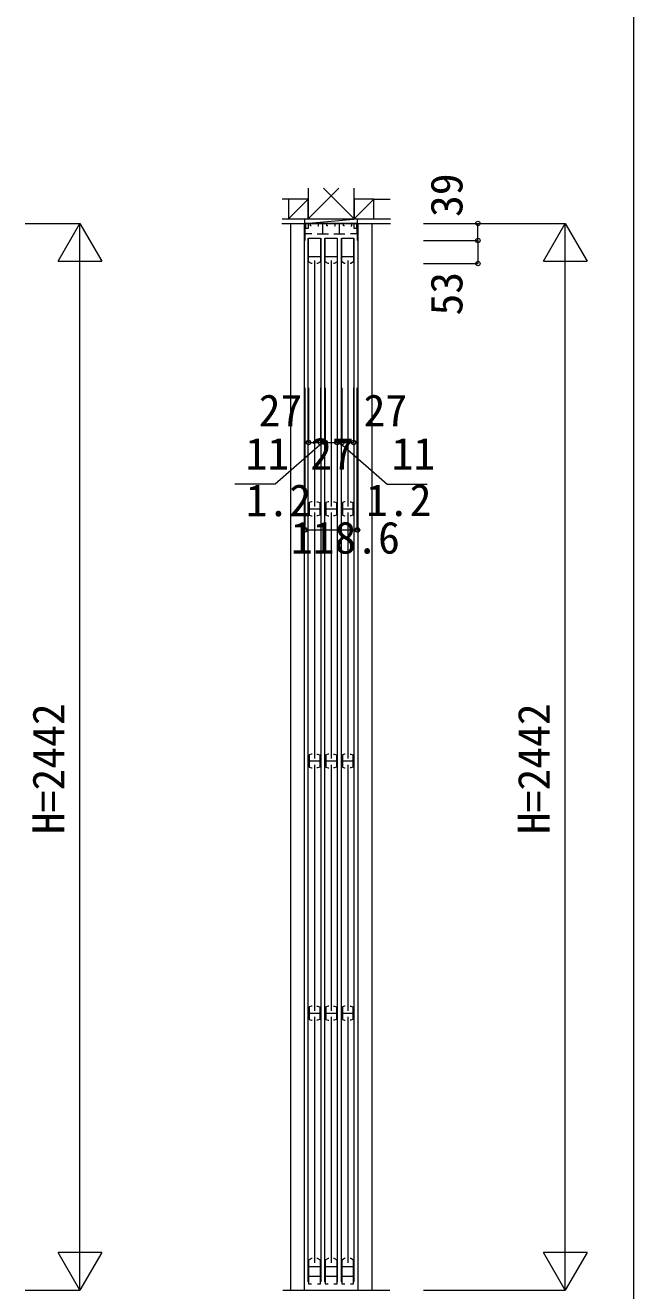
# Model space of a CAD drawing. Units: millimetres, scale not verified. Extents: x -21025 to 6475, y -14850 to 5150.
# Drawn here: x -13418 to -12025, y -6052 to -3156 of the extents above; entities that cross this region are included whole.
import ezdxf
from ezdxf.enums import TextEntityAlignment as Align

# ---------------------------------------------------------------- set-up
doc = ezdxf.new("R2010")
doc.units = ezdxf.units.MM
doc.header["$LTSCALE"] = 50
for name, color, linetype, lineweight in [('0-1_YKK_F1', 7, 'Continuous', 9), ('0-2_YKK_N1', 2, 'Continuous', 9), ('0-3_YKK_Z1', 7, 'Continuous', 9), ('0-6_YKK_C1', 4, 'Continuous', 9)]:
    doc.layers.add(name, color=color, linetype=linetype, lineweight=lineweight)
doc.styles.add('ＭＳ ゴシック', font='')
doc.styles.get('ＭＳ ゴシック').set_extended_font_data('MS Gothic')

msp = doc.modelspace()

# ---------------------------------------------------------------- linework, layer by layer
at = {"layer": '0-1_YKK_F1'}
msp.add_line((-12025, -14850), (-12025, 4650), dxfattribs=at)
at = {"layer": '0-2_YKK_N1'}
for p, q in [((-13417.72, -3609.5), (-13292.72, -3609.5)), ((-13292.72, -6051.5), (-13292.72, -3609.5)), ((-12506.5, -3609.5), (-12181.5, -3609.5)), ((-12381.5, -3648.5), (-12381.5, -3609.5)), ((-12506.5, -3648.5), (-12381.5, -3648.5)), ((-12381.5, -3648.5), (-12381.5, -3701.5)), ((-13342.72, -3696.1), (-13242.72, -3696.1)), ((-12506.5, -3701.5), (-12381.5, -3701.5)), ((-12231.5, -3696.1), (-12131.5, -3696.1)), ((-12778.19, -4311.05), (-12778.19, -3986.05)), ((-12776.99, -4311.05), (-12776.99, -3986.05)), ((-12769.19, -3986.05), (-12769.19, -4111.55)), ((-12742.19, -3986.05), (-12742.19, -4111.55)), ((-12731.19, -3986.05), (-12731.19, -4111.55)), ((-12704.19, -3986.05), (-12704.19, -4111.55)), ((-12693.19, -3986.05), (-12693.19, -4111.55)), ((-12666.19, -3986.05), (-12666.19, -4111.55)), ((-12658.39, -4311.05), (-12658.39, -3986.05)), ((-12657.19, -4311.05), (-12657.19, -3986.05)), ((-12736.69, -4111.05), (-12845.87, -4206.07)), ((-12769.19, -4111.05), (-12742.19, -4111.05)), ((-12742.19, -4111.05), (-12731.19, -4111.05)), ((-12731.19, -4111.05), (-12704.19, -4111.05)), ((-12704.19, -4111.05), (-12693.19, -4111.05)), ((-12698.69, -4111.05), (-12589.51, -4206.07)), ((-12693.19, -4111.05), (-12666.19, -4111.05)), ((-12845.87, -4206.07), (-12937.72, -4206.07)), ((-12589.51, -4206.07), (-12497.67, -4206.07)), ((-12776.99, -4311.05), (-12778.19, -4311.05)), ((-12776.99, -4311.05), (-12658.39, -4311.05)), ((-12658.39, -4311.05), (-12657.19, -4311.05)), ((-13242.72, -5964.9), (-13342.72, -5964.9)), ((-12131.5, -5964.9), (-12231.5, -5964.9)), ((-13417.72, -6051.5), (-13292.72, -6051.5))]:
    msp.add_line(p, q, dxfattribs=at)
for points in [[(-13342.72, -3696.1), (-13292.72, -3609.5), (-13242.72, -3696.1)], [(-12506.5, -6051.5), (-12181.5, -6051.5), (-12181.5, -3609.5)], [(-12231.5, -3696.1), (-12181.5, -3609.5), (-12131.5, -3696.1)], [(-13242.72, -5964.9), (-13292.72, -6051.5), (-13342.72, -5964.9)], [(-12131.5, -5964.9), (-12181.5, -6051.5), (-12231.5, -5964.9)]]:
    msp.add_lwpolyline(points, dxfattribs=at)
for centre in [(-12381.5, -3609.5), (-12381.5, -3648.5), (-12381.5, -3701.5), (-12769.19, -4111.05), (-12742.19, -4111.05), (-12731.19, -4111.05), (-12704.19, -4111.05), (-12693.19, -4111.05), (-12666.19, -4111.05), (-12778.19, -4311.05), (-12776.99, -4311.05), (-12658.39, -4311.05), (-12657.19, -4311.05)]:
    msp.add_circle(centre, 5, dxfattribs=at)
at = {"layer": '0-3_YKK_Z1'}
for p, q in [((-12700.19, -3529), (-12770.19, -3599)), ((-12770.19, -3529), (-12770.19, -3599)), ((-12735.19, -3529), (-12665.19, -3599)), ((-12665.19, -3599), (-12665.19, -3529)), ((-12815.19, -3554), (-12829.81, -3554)), ((-12815.19, -3599), (-12770.19, -3554)), ((-12815.19, -3554), (-12815.19, -3599)), ((-12770.19, -3554), (-12815.19, -3554)), ((-12770.19, -3599), (-12770.19, -3554)), ((-12665.19, -3599), (-12620.19, -3554)), ((-12665.19, -3554), (-12665.19, -3599)), ((-12620.19, -3554), (-12665.19, -3554)), ((-12620.19, -3554), (-12582.25, -3554)), ((-12620.19, -3599), (-12620.19, -3554)), ((-12815.19, -3599), (-12800.98, -3584.79)), ((-12665.19, -3599), (-12650.77, -3584.58)), ((-12830.68, -3609.5), (-12581.5, -3609.5)), ((-12829.81, -3599), (-12581.86, -3599)), ((-12815.19, -3599), (-12770.19, -3599)), ((-12810.69, -3609.5), (-12810.69, -6051.5)), ((-12779.19, -3609.5), (-12779.19, -6051.5)), ((-12778.19, -3609.5), (-12657.19, -3599)), ((-12778.19, -3609.5), (-12778.19, -3599)), ((-12770.19, -3599), (-12665.19, -3599)), ((-12665.19, -3599), (-12620.19, -3599)), ((-12657.19, -3609.5), (-12657.19, -3599)), ((-12656.19, -3609.5), (-12656.19, -6051.5)), ((-12624.69, -3609.5), (-12624.69, -6051.5)), ((-12828.32, -6051.5), (-12583.25, -6051.5))]:
    msp.add_line(p, q, dxfattribs=at)
at = {"layer": '0-6_YKK_C1'}
for p, q in [((-12778.19, -3609.5), (-12778.19, -3648.5)), ((-12657.19, -3609.5), (-12778.19, -3609.5)), ((-12776.69, -3620), (-12769.49, -3620)), ((-12776.69, -3633.3), (-12776.69, -3620)), ((-12776.19, -3610.8), (-12776.19, -3620)), ((-12769.49, -3620), (-12769.49, -3609.5)), ((-12765.09, -3614.8), (-12765.09, -3609.5)), ((-12763.09, -3614.8), (-12765.09, -3614.8)), ((-12748.29, -3614.8), (-12746.29, -3614.8)), ((-12746.29, -3614.8), (-12746.29, -3609.5)), ((-12736.69, -3633.3), (-12736.69, -3609.5)), ((-12727.09, -3614.8), (-12727.09, -3609.5)), ((-12725.09, -3614.8), (-12727.09, -3614.8)), ((-12710.29, -3614.8), (-12708.29, -3614.8)), ((-12708.29, -3614.8), (-12708.29, -3609.5)), ((-12698.69, -3633.3), (-12698.69, -3609.5)), ((-12689.09, -3614.8), (-12689.09, -3609.5)), ((-12687.09, -3614.8), (-12689.09, -3614.8)), ((-12672.29, -3614.8), (-12670.29, -3614.8)), ((-12670.29, -3614.8), (-12670.29, -3609.5)), ((-12665.89, -3609.5), (-12665.89, -3620)), ((-12665.89, -3620), (-12658.69, -3620)), ((-12659.19, -3610.8), (-12659.19, -3620)), ((-12658.69, -3620), (-12658.69, -3633.3)), ((-12657.19, -3648.5), (-12657.19, -3609.5)), ((-12761.89, -3633.3), (-12776.69, -3633.3)), ((-12770.69, -3643.5), (-12770.69, -6032.5)), ((-12769.19, -3697.75), (-12769.19, -3643.5)), ((-12769.19, -3643.5), (-12742.19, -3643.5)), ((-12749.49, -3633.3), (-12723.89, -3633.3)), ((-12742.19, -3643.5), (-12742.19, -3697.75)), ((-12740.69, -6032.5), (-12740.69, -3643.5)), ((-12732.69, -3643.5), (-12732.69, -6032.5)), ((-12731.19, -3697.75), (-12731.19, -3643.5)), ((-12731.19, -3643.5), (-12704.19, -3643.5)), ((-12711.49, -3633.3), (-12685.89, -3633.3)), ((-12704.19, -3643.5), (-12704.19, -3697.75)), ((-12702.69, -6032.5), (-12702.69, -3643.5)), ((-12694.69, -3643.5), (-12694.69, -6032.5)), ((-12693.19, -3697.75), (-12693.19, -3643.5)), ((-12693.19, -3643.5), (-12666.19, -3643.5)), ((-12658.69, -3633.3), (-12673.49, -3633.3)), ((-12666.19, -3643.5), (-12666.19, -3697.75)), ((-12664.69, -6032.5), (-12664.69, -3643.5)), ((-12769.19, -3685), (-12742.19, -3685)), ((-12762.69, -3701.5), (-12769.19, -3697.75)), ((-12761.19, -3701.5), (-12762.69, -3701.5)), ((-12755.69, -3694), (-12755.69, -4257.25)), ((-12748.69, -3701.5), (-12750.19, -3701.5)), ((-12742.19, -3697.75), (-12748.69, -3701.5)), ((-12731.19, -3685), (-12704.19, -3685)), ((-12724.69, -3701.5), (-12731.19, -3697.75)), ((-12723.19, -3701.5), (-12724.69, -3701.5)), ((-12717.69, -3694), (-12717.69, -4257.25)), ((-12710.69, -3701.5), (-12712.19, -3701.5)), ((-12704.19, -3697.75), (-12710.69, -3701.5)), ((-12693.19, -3685), (-12666.19, -3685)), ((-12686.69, -3701.5), (-12693.19, -3697.75)), ((-12685.19, -3701.5), (-12686.69, -3701.5)), ((-12679.69, -3694), (-12679.69, -4257.25)), ((-12672.69, -3701.5), (-12674.19, -3701.5)), ((-12666.19, -3697.75), (-12672.69, -3701.5)), ((-12762.69, -4246.75), (-12767.69, -4248.57)), ((-12767.69, -4248.57), (-12767.69, -4276.93)), ((-12761.19, -4246.75), (-12762.69, -4246.75)), ((-12750.19, -4246.75), (-12748.69, -4246.75)), ((-12748.69, -4246.75), (-12743.69, -4248.57)), ((-12743.69, -4248.57), (-12743.69, -4276.93)), ((-12724.69, -4246.75), (-12729.69, -4248.57)), ((-12729.69, -4248.57), (-12729.69, -4276.93)), ((-12723.19, -4246.75), (-12724.69, -4246.75)), ((-12712.19, -4246.75), (-12710.69, -4246.75)), ((-12710.69, -4246.75), (-12705.69, -4248.57)), ((-12705.69, -4248.57), (-12705.69, -4276.93)), ((-12686.69, -4246.75), (-12691.69, -4248.57)), ((-12691.69, -4248.57), (-12691.69, -4276.93)), ((-12685.19, -4246.75), (-12686.69, -4246.75)), ((-12674.19, -4246.75), (-12672.69, -4246.75)), ((-12672.69, -4246.75), (-12667.69, -4248.57)), ((-12667.69, -4248.57), (-12667.69, -4276.93)), ((-12767.69, -4262.75), (-12743.69, -4262.75)), ((-12767.69, -4276.93), (-12762.69, -4278.75)), ((-12762.69, -4278.75), (-12761.19, -4278.75)), ((-12755.69, -4271.25), (-12755.69, -4834.5)), ((-12748.69, -4278.75), (-12750.19, -4278.75)), ((-12743.69, -4276.93), (-12748.69, -4278.75)), ((-12729.69, -4262.75), (-12705.69, -4262.75)), ((-12729.69, -4276.93), (-12724.69, -4278.75)), ((-12724.69, -4278.75), (-12723.19, -4278.75)), ((-12717.69, -4271.25), (-12717.69, -4834.5)), ((-12710.69, -4278.75), (-12712.19, -4278.75)), ((-12705.69, -4276.93), (-12710.69, -4278.75)), ((-12691.69, -4262.75), (-12667.69, -4262.75)), ((-12691.69, -4276.93), (-12686.69, -4278.75)), ((-12686.69, -4278.75), (-12685.19, -4278.75)), ((-12679.69, -4271.25), (-12679.69, -4834.5)), ((-12672.69, -4278.75), (-12674.19, -4278.75)), ((-12667.69, -4276.93), (-12672.69, -4278.75)), ((-12762.69, -4824), (-12767.69, -4825.82)), ((-12767.69, -4825.82), (-12767.69, -4854.18)), ((-12761.19, -4824), (-12762.69, -4824)), ((-12750.19, -4824), (-12748.69, -4824)), ((-12748.69, -4824), (-12743.69, -4825.82)), ((-12743.69, -4825.82), (-12743.69, -4854.18)), ((-12724.69, -4824), (-12729.69, -4825.82)), ((-12729.69, -4825.82), (-12729.69, -4854.18)), ((-12723.19, -4824), (-12724.69, -4824)), ((-12712.19, -4824), (-12710.69, -4824)), ((-12710.69, -4824), (-12705.69, -4825.82)), ((-12705.69, -4825.82), (-12705.69, -4854.18)), ((-12686.69, -4824), (-12691.69, -4825.82)), ((-12691.69, -4825.82), (-12691.69, -4854.18)), ((-12685.19, -4824), (-12686.69, -4824)), ((-12674.19, -4824), (-12672.69, -4824)), ((-12672.69, -4824), (-12667.69, -4825.82)), ((-12667.69, -4825.82), (-12667.69, -4854.18)), ((-12767.69, -4840), (-12743.69, -4840)), ((-12767.69, -4854.18), (-12762.69, -4856)), ((-12762.69, -4856), (-12761.19, -4856)), ((-12755.69, -4848.5), (-12755.69, -5411.75)), ((-12748.69, -4856), (-12750.19, -4856)), ((-12743.69, -4854.18), (-12748.69, -4856)), ((-12729.69, -4840), (-12705.69, -4840)), ((-12729.69, -4854.18), (-12724.69, -4856)), ((-12724.69, -4856), (-12723.19, -4856)), ((-12717.69, -4848.5), (-12717.69, -5411.75)), ((-12710.69, -4856), (-12712.19, -4856)), ((-12705.69, -4854.18), (-12710.69, -4856)), ((-12691.69, -4840), (-12667.69, -4840)), ((-12691.69, -4854.18), (-12686.69, -4856)), ((-12686.69, -4856), (-12685.19, -4856)), ((-12679.69, -4848.5), (-12679.69, -5411.75)), ((-12672.69, -4856), (-12674.19, -4856)), ((-12667.69, -4854.18), (-12672.69, -4856)), ((-12762.69, -5401.25), (-12767.69, -5403.07)), ((-12767.69, -5403.07), (-12767.69, -5431.43)), ((-12761.19, -5401.25), (-12762.69, -5401.25)), ((-12750.19, -5401.25), (-12748.69, -5401.25)), ((-12748.69, -5401.25), (-12743.69, -5403.07)), ((-12743.69, -5403.07), (-12743.69, -5431.43)), ((-12724.69, -5401.25), (-12729.69, -5403.07)), ((-12729.69, -5403.07), (-12729.69, -5431.43)), ((-12723.19, -5401.25), (-12724.69, -5401.25)), ((-12712.19, -5401.25), (-12710.69, -5401.25)), ((-12710.69, -5401.25), (-12705.69, -5403.07)), ((-12705.69, -5403.07), (-12705.69, -5431.43)), ((-12686.69, -5401.25), (-12691.69, -5403.07)), ((-12691.69, -5403.07), (-12691.69, -5431.43)), ((-12685.19, -5401.25), (-12686.69, -5401.25)), ((-12674.19, -5401.25), (-12672.69, -5401.25)), ((-12672.69, -5401.25), (-12667.69, -5403.07)), ((-12667.69, -5403.07), (-12667.69, -5431.43)), ((-12767.69, -5417.25), (-12743.69, -5417.25)), ((-12767.69, -5431.43), (-12762.69, -5433.25)), ((-12762.69, -5433.25), (-12761.19, -5433.25)), ((-12755.69, -5425.75), (-12755.69, -5989)), ((-12748.69, -5433.25), (-12750.19, -5433.25)), ((-12743.69, -5431.43), (-12748.69, -5433.25)), ((-12729.69, -5417.25), (-12705.69, -5417.25)), ((-12729.69, -5431.43), (-12724.69, -5433.25)), ((-12724.69, -5433.25), (-12723.19, -5433.25)), ((-12717.69, -5425.75), (-12717.69, -5989)), ((-12710.69, -5433.25), (-12712.19, -5433.25)), ((-12705.69, -5431.43), (-12710.69, -5433.25)), ((-12691.69, -5417.25), (-12667.69, -5417.25)), ((-12691.69, -5431.43), (-12686.69, -5433.25)), ((-12686.69, -5433.25), (-12685.19, -5433.25)), ((-12679.69, -5425.75), (-12679.69, -5989)), ((-12672.69, -5433.25), (-12674.19, -5433.25)), ((-12667.69, -5431.43), (-12672.69, -5433.25)), ((-12769.19, -5982.25), (-12769.19, -6036.5)), ((-12748.69, -5978.5), (-12750.19, -5978.5)), ((-12742.19, -5982.25), (-12748.69, -5978.5)), ((-12742.19, -6036.5), (-12742.19, -5982.25)), ((-12731.19, -5982.25), (-12731.19, -6036.5)), ((-12710.69, -5978.5), (-12712.19, -5978.5)), ((-12704.19, -5982.25), (-12710.69, -5978.5)), ((-12704.19, -6036.5), (-12704.19, -5982.25)), ((-12693.19, -5982.25), (-12693.19, -6036.5)), ((-12672.69, -5978.5), (-12674.19, -5978.5)), ((-12666.19, -5982.25), (-12672.69, -5978.5)), ((-12666.19, -6036.5), (-12666.19, -5982.25)), ((-12769.19, -5996.9), (-12742.19, -5996.9)), ((-12769.19, -6019.5), (-12742.19, -6019.5)), ((-12731.19, -5996.9), (-12704.19, -5996.9)), ((-12731.19, -6019.5), (-12704.19, -6019.5)), ((-12693.19, -5996.9), (-12666.19, -5996.9)), ((-12693.19, -6019.5), (-12666.19, -6019.5)), ((-12769.19, -6036.5), (-12762.19, -6036.5)), ((-12749.19, -6036.5), (-12742.19, -6036.5)), ((-12731.19, -6036.5), (-12724.19, -6036.5)), ((-12711.19, -6036.5), (-12704.19, -6036.5)), ((-12693.19, -6036.5), (-12686.19, -6036.5)), ((-12673.19, -6036.5), (-12666.19, -6036.5))]:
    msp.add_line(p, q, dxfattribs=at)
for points in [[(-12761.19, -5978.5), (-12762.69, -5978.5), (-12769.19, -5982.25)], [(-12723.19, -5978.5), (-12724.69, -5978.5), (-12731.19, -5982.25)], [(-12685.19, -5978.5), (-12686.69, -5978.5), (-12693.19, -5982.25)]]:
    msp.add_lwpolyline(points, dxfattribs=at)

# ---------------------------------------------------------------- texts
at = {"layer": '0-2_YKK_N1', "color": 4, "style": 'ＭＳ ゴシック'}
for s, p in [('39', (-12395.01, -3594.78)), ('53', (-12395.01, -3820.26)), ('H=2442', (-13306.23, -5007.38)), ('H=2442', (-12195.01, -5007.38))]:
    msp.add_text(s, height=73.31, rotation=90, dxfattribs=at).set_placement(p, align=Align.BOTTOM_LEFT)
for s, p in [('27', (-12883.43, -4096.08)), ('27', (-12643.22, -4096.08)), ('11', (-12913.5, -4195.09)), ('27', (-12765.5, -4195.09)), ('11', (-12579.14, -4195.09)), ('1.2', (-12913.13, -4301.68)), ('1.2', (-12637.6, -4301.28)), ('118.6', (-12809.67, -4387.28))]:
    msp.add_text(s, height=73.31, dxfattribs=at).set_placement(p, align=Align.BOTTOM_LEFT)

doc.saveas('drawing.dxf')
